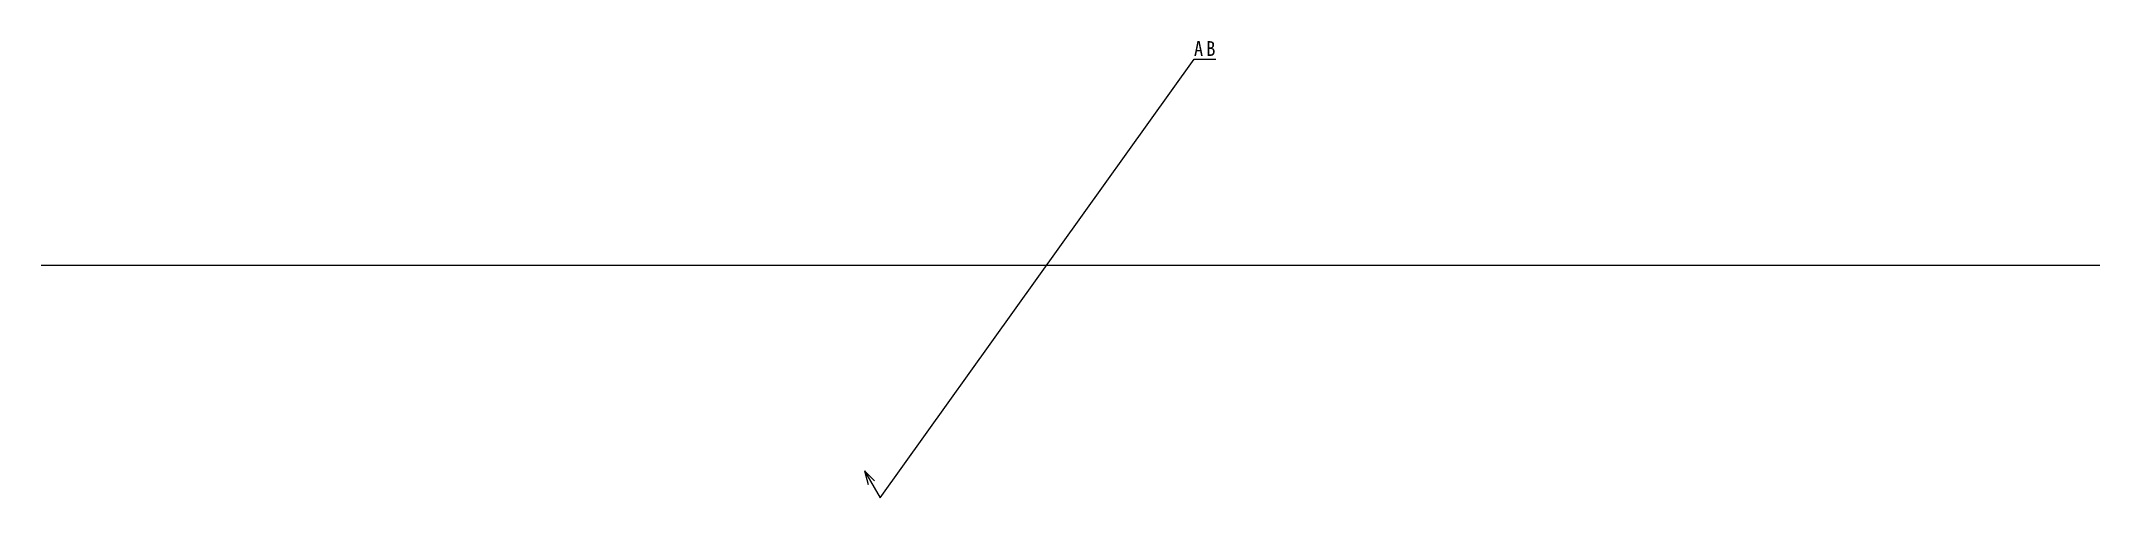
# Model space of a CAD drawing. Units: millimetres at full size, sheet at 1:100. Extents: x -15551 to 15061, y -6951 to -159.
import ezdxf

# ---------------------------------------------------------------- set-up
doc = ezdxf.new("R2010")
doc.units = ezdxf.units.MM
doc.header["$LTSCALE"] = 100
doc.layers.add('0-0', color=7, linetype='Continuous')
doc.styles.add('ＭＳ ゴシック', font='')
doc.styles.get('ＭＳ ゴシック').set_extended_font_data('MS Gothic')

msp = doc.modelspace()

# ---------------------------------------------------------------- linework, layer by layer
at = {"layer": '0-0'}
for p, q in [((1591.8, -428.6), (1916.8, -428.6)), ((-15551, -3489.8), (15061.2, -3489.8)), ((-3306.1, -6551), (-3252.5, -6751)), ((-3306.1, -6551), (-3159.7, -6697.4))]:
    msp.add_line(p, q, dxfattribs=at)
msp.add_lwpolyline([(-3306.1, -6551), (-3075.2, -6951), (1591.8, -428.6)], dxfattribs=at)

# ---------------------------------------------------------------- texts
at = {"layer": '0-0', "insert": (1591.8, -378.6), "char_height": 219.9, "attachment_point": 7, "style": 'ＭＳ ゴシック'}
msp.add_mtext('\\T1.36;\\W0.9;AB', dxfattribs=at)

doc.saveas('drawing.dxf')
